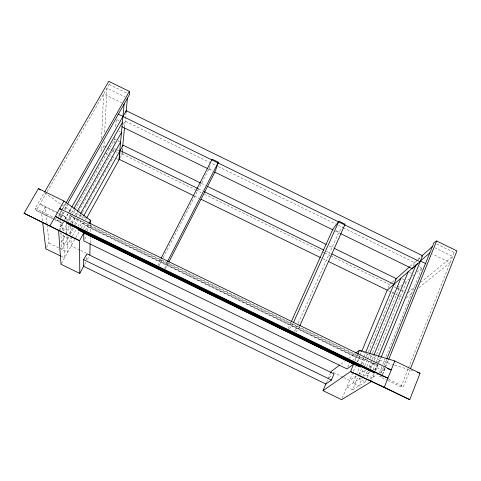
<?xml version="1.0" encoding="UTF-8"?>
<svg xmlns="http://www.w3.org/2000/svg" width="481" height="481" viewBox="0 0 481 481"><rect width="100%" height="100%" fill="white"/><g stroke="black" fill="none" stroke-linecap="round" stroke-linejoin="round"><path stroke-width="0.36" stroke-dasharray="2.4 1.8" d="M86.784 259.908L86.869 254.455M87.241 231.06L87.308 226.659L356.373 357.587L352.747 360.239M90.151 242.971L90.284 237.722M90.44 231.728L90.608 224.982M101.172 146.735L100.968 151.19L103.944 145.923L104.185 141.426M101.551 138.564L103.625 93.993L121.477 102.73M104.66 132.419L107.01 88.137L124.813 96.855M113.726 152.074L114.009 148.388L116.558 149.639M114.4 143.422L114.905 136.929M115.711 126.611L116.276 119.39M122.09 152.447L121.873 154.678L120.545 154.034M122.162 151.707L122.457 148.731M124.585 127.158L126.064 112.175M120.238 157.618L122.216 154.058L122.511 151.1M122.583 150.361L122.877 147.396M158.399 265.314L159.337 261.712L160.708 259.049M164.803 268.428L165.819 264.863L167.184 262.199M163.275 257.612L209.139 168.5L210.66 163.853M387.68 380.417L400.98 386.886L403.457 386.52L410.071 369.745M400.98 386.886L408.141 368.783M408.411 368.091L454.118 252.519L455.814 251.563M379.768 372.973L383.381 370.731L384.505 367.959M384.782 367.268L387.866 359.65M382.485 374.41L385.161 367.797M382.527 374.669L388.444 360.047M379.449 372.655L382.545 365.031M382.828 364.339L421.951 268.007L419.252 266.684M381.102 373.064L383.916 366.125M384.193 365.434L386.447 359.884M373.761 373.605L372.066 377.753L365.879 374.747L367.298 371.29M375.174 370.142L378 363.221M378.282 362.53L380.261 357.69M375.054 370.526L377.308 365.007L70.749 215.819L67.809 221.038M371.23 381.631L374.597 373.382M375.721 370.629L380.904 357.918M370.196 367.845L372.114 363.167L74.856 218.506L70.749 215.819M369.552 371.585L365.295 381.956L359.253 379.016L360.107 376.948M370.689 368.819L373.809 361.213M374.092 360.522L376.358 354.99M376.647 354.299L406.716 280.994M413.353 266.011L414.712 262.698L422.084 256.163M373.112 369.57L375.661 363.341M375.944 362.65L378.21 357.112M362.542 376.978L358.838 385.966L352.928 383.098L356.084 375.493M362.83 376.286L365.392 370.057M366.817 366.6L369.101 361.069M370.238 358.303L372.234 353.463M372.516 352.771L399.597 287.061L395.184 284.908M369.005 367.141L371.849 360.233M372.132 359.541L373.551 356.084M361.538 364.496L363.371 360.071L81.776 223.034L79.431 227.242M361.063 377.856L346.891 386.989L352.663 389.796L358.682 375.258M358.97 374.567L361.838 367.64M362.981 364.875L366.131 357.257M366.42 356.565L368.139 352.411M368.428 351.719L392.785 292.869L394.486 291.42M360.395 376.256L363.245 369.348M364.676 365.891L367.243 359.674M367.526 358.982L369.528 354.148M357.575 361.892L358.982 358.513L85.245 225.312L81.776 223.034M356.373 374.807L359.523 367.201M360.954 363.75L363.54 357.533M363.822 356.842L365.259 353.385M354.99 360.906L357.69 354.443M342.177 398.298L355.537 366.239M357.263 362.091L359.854 355.868M360.143 355.176L361.297 352.411M388.257 287.692L389.544 284.608L391.787 282.618M347.817 366.985L349.453 363.089M326.413 382.678L327.832 379.341M327.982 378.98L330.321 373.49M299.471 326.581L298.256 329.311L295.869 331.83M294.54 331.421L297.913 323.881M298.22 323.196L338.979 231.98L342.917 226.99M288.257 328.367L291.029 322.198M293.031 323.442L291.805 326.172L289.49 328.727M165.488 268.663L168.548 262.668M159.169 265.59L162.933 258.273M84.68 264.43L86.075 261.868M87.332 259.572L89.123 256.283M84.794 239.063L86.502 235.967M83.466 228.529L85.245 225.312M85.209 230.453L88.558 224.405M61.37 263.618L79.341 231.259M81.157 227.988L85.155 220.791M85.516 220.142L86.604 218.176M67.773 236.532L67.039 237.836L60.925 234.86L61.658 233.562M69.228 233.922L72.871 227.405M74.693 224.146L78.698 216.979M79.064 216.33L80.519 213.72M68.807 236.935L61.875 249.35L60.786 232.744M70.268 234.319L73.918 227.79M75.373 225.174L79.389 217.989M79.756 217.334L81.944 213.414M82.305 212.758L83.766 210.149M85.227 207.533L91.793 195.773M93.621 192.508L98.364 184.013M98.725 183.357L101.281 178.788M102.742 176.172L106.752 168.987M107.119 168.332L109.674 163.756M111.135 161.147L113.324 157.227M72.114 236.694L67.388 245.178L61.412 242.274L65.428 235.101M72.481 236.039L76.479 228.86M77.934 226.25L81.932 219.071M82.293 218.416L83.387 216.462M69.24 225.583L66.679 230.14L60.414 227.092L63.354 221.891M71.062 222.324L74.717 215.813M75.084 215.157L76.912 211.905M65.795 234.445L70.178 226.623M72.006 223.364L75.289 217.496M75.655 216.847L78.211 212.283M78.577 211.628L114.009 148.388M72.018 223.575L74.856 218.506M67.033 220.767L71.068 213.6M71.435 212.945L73.635 209.037M63.119 230.958L66.781 224.447M68.609 221.188L71.543 215.981M71.903 215.332L74.832 210.125M75.198 209.469L114.731 139.159L117.34 140.434M123.425 124.248L125.186 121.11L215.62 165.338M46.501 247.553L49.014 243.103L47.24 226.22M64.821 219.288L67.761 214.081M69.228 211.478L71.428 207.576M58.586 230.549L63.582 221.687M64.827 219.486L67.911 214.021M68.278 213.372L71.579 207.515M65.837 203.06L59.566 214.105L59.746 216.871M58.448 216.348L61.772 210.492M62.145 209.836L65.837 203.331M58.586 219.643L57.846 220.947L36.267 210.45L35.179 208.345L44.192 192.797M60.059 217.045L63.017 211.82M64.496 209.217L67.081 204.653M63.57 212.44L59.884 218.945L60.738 232.04M65.043 209.836L67.623 205.279M61.34 217.37L64.171 212.368M46.783 192.274L36.267 210.45L62.518 223.581L62.957 231.042M47.156 191.624L109.127 84.488L108.844 81.956M392.328 282.137L395.713 279.13M410.137 266.318L417.376 259.89M417.929 259.391L421.272 256.427M397.324 288.997L401.785 285.197M404.527 282.864L409.373 278.727M412.566 276.01L413.624 275.102M416.943 272.276L423.49 266.69M407.846 292.791L414.82 287.121M420.628 282.401L452.573 256.415L435.089 247.853M406.168 297.895L412.614 292.725M419.053 287.56L450.102 262.662L432.575 254.088M340.801 364.249L344.402 361.556M348.599 358.411L355.206 353.475M328.962 377.597L331.77 375.547M356.439 375.889L349.639 380.399L343.711 377.513M358.91 374.248L365.71 369.745M369.42 367.286L375.601 363.185M376.214 362.776L379.924 360.317L394.005 364.857M363.468 376.298L369.931 372.132M373.418 369.883L376.954 367.604L383.381 370.731M352.663 389.796L367.141 380.814M369.606 379.281L378.577 373.713M381.397 376.178L379.695 376.533L387.013 380.092M394.709 365.085L413.72 371.206M358.982 358.513L363.371 360.071M372.114 363.167L377.308 365.007M61.183 256.301L64.532 257.924L63.173 234.776M363.377 352.266L365.362 353.228M366.023 353.553L379.924 360.317M61.929 204.822L69.967 210.377L86.706 218.524M66.077 217.274L45.238 207.137L40.013 203.974L61.532 214.448L66.077 217.274L66.252 220.989M388.678 379.329L403.457 386.52M35.179 208.345L56.974 218.951L57.846 220.947L62.518 223.581M333.171 372.39L343.049 377.194M79.858 250.114L71.206 245.905L70.923 237.764M80.525 250.439L85.846 253.024M49.014 243.103L59.037 247.968M59.704 248.292L67.719 252.188L66.877 234.361M436.658 243.969L454.118 252.519M109.127 84.488L126.9 93.188M218.32 166.654L335.75 224.086M338.45 225.403L342.496 227.387M343.175 227.717L414.712 262.698M116.889 119.691L121.188 121.789M209.139 168.5L212.506 170.148M336.303 230.67L338.979 231.98M208.411 168.993L212.464 170.977M335.317 231.036L340.043 233.345M409.547 272.396L411.52 273.358M118.819 131.133L120.154 131.782M402.206 278.794L405.423 280.369M117.989 140.753L120.599 142.027M201.341 183.405L205.387 185.377M329.497 246.013L333.543 247.992M198.34 188.768L202.387 190.741M326.479 251.353L330.525 253.331M117.196 149.946L119.751 151.196M122.216 154.058L195.124 189.664M195.797 189.995L201.202 192.628M204.575 194.276L321.362 251.31M322.036 251.641L324.062 252.633M324.735 252.964L330.14 255.597M330.814 255.928L390.855 285.251M394.137 286.856L396.765 288.137M397.42 288.456L405.297 292.304M103.944 145.923L107.263 147.547M107.93 147.871L110.582 149.17M111.249 149.495L117.887 152.736M194.204 195.917L198.924 198.226M323.112 258.856L327.164 260.834M388.468 290.764L395.129 294.017M395.785 294.336L398.418 295.623M399.074 295.941L403.024 297.871M105.628 153.469L107.624 154.443M111.616 156.391L118.933 159.963M44.619 192.863L61.309 204.395M42.49 220.791L41.625 213.414L45.238 207.137L47.162 225.487M66.336 222.805L66.841 233.616M69.967 210.377L70.046 212.596M70.07 213.336L70.376 222.222M70.533 226.659L70.815 234.806"/><path stroke-width="0.72" d="M83.67 259.65L83.634 266.348L325.841 384.012L331.421 380.038L334.018 373.905L86.881 253.776L83.67 259.65L331.421 380.038M89.845 254.966L90.133 243.723M90.632 224.23L90.729 220.484L64.027 201.052L38.432 188.588L24.05 213.269L79.527 240.734L79.786 273.394L61.003 264.273L58.586 230.549M118.933 159.963L124.116 104.022M200.667 183.075L123.1 145.178L120.106 150.559L119.282 159.337L193.524 195.587M122.679 146.495L124.513 127.898M126.064 112.175L127.453 98.142M215.446 170.755L218.133 162.945M371.23 381.631L341.606 399.675L323.022 390.65L350.535 371.566L409.752 399.651L420.051 373.25L394.823 360.96L359.403 350.33L355.802 353.024M410.624 368.344L456.95 250.926L436.622 240.975L433.976 242.652L386.724 359.193M409.752 399.651L384.259 387.253L394.823 360.96M388.726 359.349L436.622 240.975M381.186 357.227L422.607 255.694L126.214 110.684L71.946 206.866M378.493 356.421L415.879 265.037M373.839 355.393L408.225 271.753M369.811 353.457L400.913 278.162M365.831 352.002L396.272 278.637L334.217 248.316M353.685 364.033L350.535 371.566L384.259 387.253M357.69 354.443L359.403 350.33L361.393 351.298M361.874 351.028L387.235 290.157L417.532 263.588M323.022 390.65L325.938 383.784M330.609 372.805L331.193 371.434L339.598 365.145M299.777 325.896L345.099 224.218L338.931 221.2L293.338 322.763M291.342 321.518L332.954 229.034L338.077 222.318M168.891 262.007L215.199 171.464M167.526 261.532L218.38 162.235L212.175 159.199L161.051 258.381M79.786 273.394L84.097 265.494M84.223 232.239L79.527 240.734L24.05 213.269M88.919 223.749L90.729 220.484L89.388 219.829M78.096 229.647L360.491 367.021L356.168 365.265L81.686 231.74L78.096 229.647L78.764 228.445M86.971 217.52L119.589 158.79M80.519 213.72L120.599 142.027M83.748 215.807L119.751 151.196M77.279 211.249L121.489 132.437M74.002 208.387L122.414 122.39M66.204 202.681L129.371 91.408L108.772 81.325L44.571 192.147M67.454 203.998L129.527 94.474L129.371 91.408M49.922 225.848L64.027 201.052M395.665 279.172L409.584 266.811M421.825 255.934L432.401 246.537M420.334 261.129L429.876 252.765M417.237 372.342L420.051 373.25M387.181 368.506L391.215 369.937L59.728 208.604L60.931 209.391M60.51 255.976L45.785 248.821L42.665 222.264M420.418 261.057L425.956 263.768M117.983 114.003L420.123 261.778L412.265 268.657L340.716 233.676M122.012 126.756L207.738 168.663M214.49 171.964L333.291 230.044M207.413 186.369L326.124 244.366M120.106 150.559L197.661 188.438M204.407 191.733L323.785 250.036M331.878 253.986L393.921 284.295M200.95 199.212L320.412 257.539M328.511 261.49L387.235 290.157M38.432 188.588L40.29 189.869M83.808 232.984L83.766 240.921L347.005 368.927L353.601 364.225L83.808 232.984M374.212 372.595L369.101 370.514L70.954 225.475L66.709 222.998L374.212 372.595M387.914 378.156L381.95 375.733L60.281 219.24L55.327 216.348L387.914 378.156"/></g></svg>
